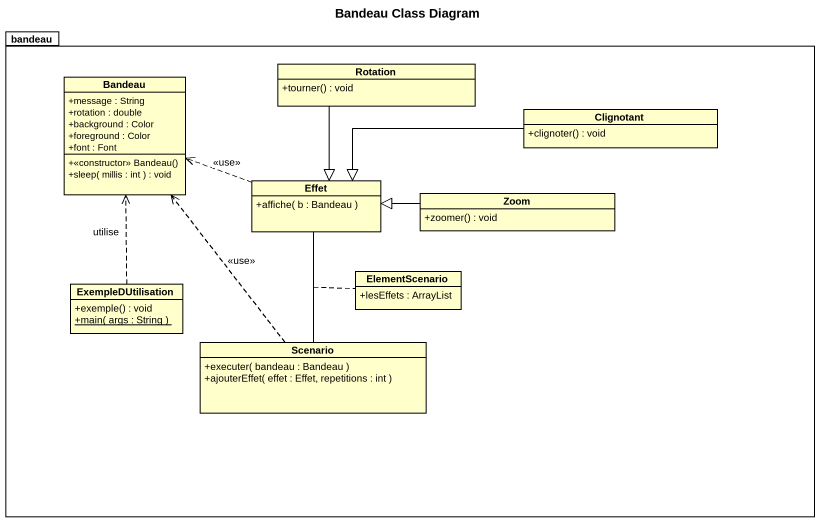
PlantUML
@startuml
title Bandeau Class Diagram
hide circle
hide empty members
skinparam classAttributeIconSize 0
package bandeau {
  class Bandeau {
    +message : String
    +rotation : double
    +background : Color
    +foreground : Color
    +font : Font
    +<<constructor>> Bandeau()
    +sleep( millis : int ) : void
  }
  class Rotation {
    +tourner() : void
  }
  class Clignotant {
    +clignoter() : void
  }
  class Effet {
    +affiche( b : Bandeau )
  }
  class Zoom {
    +zoomer() : void
  }
  class ExempleDUtilisation {
    +exemple() : void
    {static} +main( args : String )
  }
  class ElementScenario {
    +lesEffets : ArrayList
  }
  class Scenario {
    +executer( bandeau : Bandeau )
    +ajouterEffet( effet : Effet, repetitions : int )
  }
}
Rotation --|> Effet
Clignotant -left-|> Effet
Effet .left.> Bandeau : <<use>>
Zoom -left-|> Effet
ExempleDUtilisation .up.> Bandeau : utilise
Scenario .up.> Bandeau : <<use>>
Scenario -up- Effet
(Scenario, Effet) .. ElementScenario
@enduml
